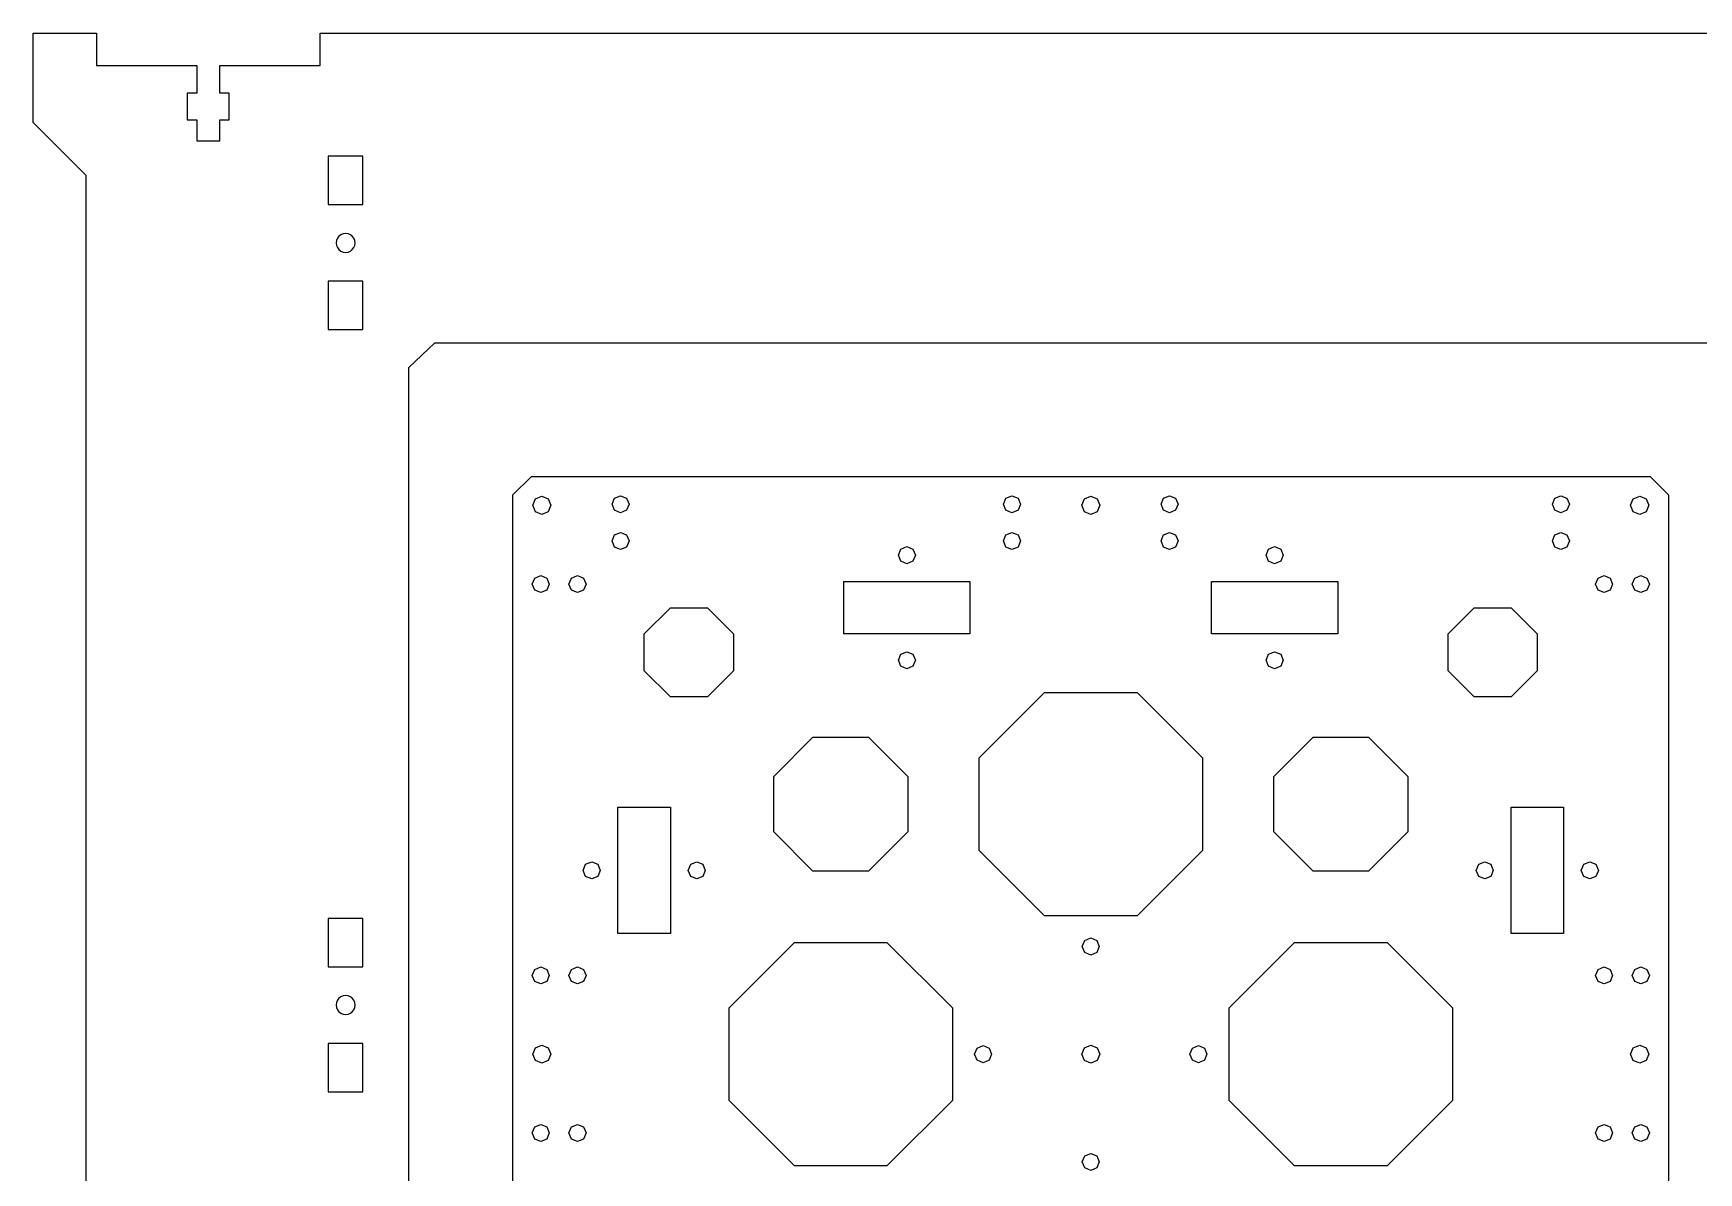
# Model space of a CAD drawing. Extents: x 20 to 592, y 8 to 445.
# Drawn here: x 19.7 to 336.7, y 228.2 to 445.1 of the extents above; entities that cross this region are included whole.
import ezdxf

# ---------------------------------------------------------------- set-up
doc = ezdxf.new("R2010")
doc.units = 0
doc.layers.add('Layer_1', color=7, linetype='CONTINUOUS')

msp = doc.modelspace()

# ---------------------------------------------------------------- linework, layer by layer
at = {"layer": 'Layer_1', "color": 7}
for points in [[(19.708603, 445.114953), (31.708598, 445.114953)], [(19.708603, 428.114953), (19.708603, 445.114953)], [(31.708598, 445.114953), (31.708598, 439.014951)], [(74.308583, 439.014951), (74.308583, 445.114953)], [(74.308583, 445.114953), (368.0585, 445.114953)], [(31.708598, 439.014951), (50.808582, 439.014951)], [(50.808582, 439.014951), (50.808582, 433.714956)], [(55.208588, 439.014951), (74.308583, 439.014951)], [(55.208588, 433.714956), (55.208588, 439.014951)], [(49.008583, 433.714956), (49.008583, 428.614955)], [(50.808582, 433.714956), (49.008583, 433.714956)], [(57.008584, 433.714956), (55.208588, 433.714956)], [(57.008584, 428.614955), (57.008584, 433.714956)], [(19.708603, 428.114953), (29.708602, 418.114953), (29.708602, 143.615062)], [(49.008583, 428.614955), (50.808582, 428.614955)], [(50.808582, 428.614955), (50.808582, 424.664959)], [(55.208588, 428.614955), (57.008584, 428.614955)], [(55.208588, 424.664959), (55.208588, 428.614955)], [(50.808582, 424.664959), (55.208588, 424.664959)], [(82.458588, 421.709169), (75.858587, 421.709169), (75.858587, 412.509173), (82.458588, 412.509173)], [(82.458588, 412.509173), (82.458588, 421.709169)], [(77.598247, 406.110036), (77.418255, 405.675498)], [(77.884576, 406.483187), (77.598247, 406.110036)], [(78.257725, 406.769513), (77.884576, 406.483187)], [(78.692268, 406.949508), (78.257725, 406.769513)], [(79.158589, 407.0109), (78.692268, 406.949508)], [(79.624911, 406.949508), (79.158589, 407.0109)], [(80.059451, 406.769513), (79.624911, 406.949508)], [(80.4326, 406.483187), (80.059451, 406.769513)], [(80.718928, 406.110036), (80.4326, 406.483187)], [(80.898921, 405.675498), (80.718928, 406.110036)], [(77.418255, 405.675498), (77.356863, 405.209174)], [(77.356863, 405.209174), (77.418255, 404.742855)], [(77.418255, 404.742855), (77.598247, 404.308312)], [(77.598247, 404.308312), (77.884576, 403.935161)], [(77.884576, 403.935161), (78.257725, 403.648835)], [(78.257725, 403.648835), (78.692268, 403.468842)], [(78.692268, 403.468842), (79.158589, 403.40745)], [(79.158589, 403.40745), (79.624911, 403.468842)], [(79.624911, 403.468842), (80.059451, 403.648835)], [(80.059451, 403.648835), (80.4326, 403.935161)], [(80.4326, 403.935161), (80.718928, 404.308312)], [(80.718928, 404.308312), (80.898921, 404.742855)], [(80.960313, 405.209174), (80.898921, 405.675498)], [(80.898921, 404.742855), (80.960313, 405.209174)], [(75.858587, 397.90918), (75.858587, 388.709184)], [(75.858587, 388.709184), (82.458588, 388.709184), (82.458588, 397.90918), (75.858587, 397.90918)], [(91.158585, 381.509983), (96.158583, 386.173533), (346.158507, 386.173533), (351.158497, 381.509983), (351.158497, 123.624294)], [(91.158585, 123.624294), (91.158585, 381.509983)], [(110.997492, 144.299587), (110.997492, 357.227598), (114.53351, 360.7636), (327.461513, 360.763597), (330.997503, 357.227598), (330.997503, 144.299587), (327.461513, 140.763594), (114.53351, 140.763597), (110.997492, 144.299587)], [(114.765497, 355.2636), (115.272509, 356.488599), (116.497495, 356.995597), (117.722509, 356.488599), (118.229493, 355.2636), (117.722509, 354.0386), (116.497495, 353.531602), (115.272509, 354.038603), (114.765497, 355.263602)], [(129.873502, 355.463599), (130.349498, 356.611597), (131.497493, 357.087602), (132.645488, 356.6116), (133.121513, 355.463602), (132.645488, 354.315598), (131.497493, 353.839602), (130.349498, 354.315598), (129.873502, 355.463599)], [(204.373508, 355.463599), (204.849504, 356.611597), (205.997499, 357.087602), (207.145495, 356.6116), (207.621491, 355.463602), (207.145495, 354.315598), (205.997499, 353.839602), (204.849504, 354.315598), (204.373508, 355.463599)], [(219.2655, 355.2636), (219.772512, 356.488599), (220.997497, 356.995597), (222.222511, 356.488599), (222.729495, 355.2636), (222.222511, 354.0386), (220.997497, 353.531602), (219.772512, 354.038603), (219.2655, 355.263602)], [(234.373504, 355.463599), (234.8495, 356.611597), (235.997496, 357.087602), (237.145491, 356.6116), (237.621487, 355.463602), (237.145491, 354.315598), (235.997496, 353.839602), (234.8495, 354.315598), (234.373504, 355.463599)], [(308.873511, 355.463599), (309.349507, 356.611597), (310.497502, 357.087602), (311.645497, 356.6116), (312.121493, 355.463602), (311.645497, 354.315598), (310.497502, 353.839602), (309.349507, 354.315598), (308.873511, 355.463599)], [(323.765502, 355.2636), (324.272486, 356.488599), (325.4975, 356.995597), (326.722486, 356.488599), (327.229498, 355.2636), (326.722486, 354.0386), (325.4975, 353.531602), (324.272486, 354.038603), (323.765502, 355.263602)], [(129.873502, 348.463602), (130.349498, 349.6116), (131.497493, 350.087602), (132.645488, 349.6116), (133.121513, 348.463602), (132.645488, 347.315601), (131.497493, 346.839602), (130.349498, 347.315598), (129.873502, 348.463602)], [(204.373508, 348.463602), (204.849504, 349.6116), (205.997499, 350.087602), (207.145495, 349.6116), (207.621491, 348.463602), (207.145495, 347.315601), (205.997499, 346.839602), (204.849504, 347.315598), (204.373508, 348.463602)], [(234.373504, 348.463602), (234.8495, 349.6116), (235.997496, 350.087602), (237.145491, 349.6116), (237.621487, 348.463602), (237.145491, 347.315601), (235.997496, 346.839602), (234.8495, 347.315598), (234.373504, 348.463602)], [(308.873511, 348.463602), (309.349507, 349.6116), (310.497502, 350.087602), (311.645497, 349.6116), (312.121493, 348.463602), (311.645497, 347.315601), (310.497502, 346.839602), (309.349507, 347.315598), (308.873511, 348.463602)], [(184.373491, 345.763602), (184.849487, 346.911603), (185.997511, 347.387599), (187.145506, 346.911603), (187.621502, 345.763602), (187.145506, 344.615601), (185.997511, 344.139602), (184.849487, 344.615598), (184.373491, 345.763602)], [(254.373493, 345.763602), (254.849489, 346.911603), (255.997512, 347.387599), (257.145507, 346.911603), (257.621503, 345.763602), (257.145507, 344.615601), (255.997512, 344.139602), (254.849489, 344.615598), (254.373493, 345.763602)], [(114.673493, 340.263599), (115.149489, 341.4116), (116.297512, 341.887598), (117.445507, 341.411602), (117.921503, 340.263599), (117.445507, 339.115598), (116.297512, 338.639602), (115.149489, 339.115598), (114.673493, 340.263599)], [(121.673507, 340.263599), (122.149503, 341.4116), (123.297498, 341.887598), (124.445493, 341.411602), (124.921489, 340.263599), (124.445493, 339.115598), (123.297498, 338.639602), (122.149503, 339.115598), (121.673507, 340.263599)], [(173.997507, 330.763598), (173.997507, 340.7636), (197.997487, 340.7636), (197.997487, 330.763601), (173.997507, 330.763598)], [(243.997508, 330.763598), (243.997508, 340.7636), (267.997488, 340.7636), (267.997488, 330.763601), (243.997508, 330.763598)], [(317.073505, 340.263599), (317.549501, 341.4116), (318.697497, 341.887598), (319.845492, 341.411602), (320.321488, 340.263599), (319.845492, 339.115598), (318.697497, 338.639602), (317.549501, 339.115598), (317.073505, 340.263599)], [(324.073491, 340.263599), (324.549487, 341.4116), (325.697511, 341.887598), (326.845506, 341.411602), (327.321502, 340.263599), (326.845506, 339.115598), (325.697511, 338.639602), (324.549487, 339.115598), (324.073491, 340.263599)], [(135.997498, 323.7426), (135.997498, 330.784598), (140.976491, 335.763599), (148.0185, 335.763599), (152.997492, 330.784598), (152.997492, 323.7426), (148.0185, 318.763599), (140.976491, 318.763599), (135.997498, 323.7426)], [(288.997503, 323.7426), (288.997503, 330.784598), (293.976495, 335.763599), (301.018504, 335.763599), (305.997497, 330.784598), (305.997497, 323.7426), (301.018504, 318.763599), (293.976495, 318.763599), (288.997503, 323.7426)], [(184.373491, 325.763599), (184.849487, 326.9116), (185.997511, 327.387599), (187.145506, 326.911597), (187.621502, 325.763599), (187.145506, 324.615598), (185.997511, 324.139602), (184.849487, 324.615598), (184.373491, 325.763599)], [(254.373493, 325.763599), (254.849489, 326.9116), (255.997512, 327.387599), (257.145507, 326.911597), (257.621503, 325.763599), (257.145507, 324.615598), (255.997512, 324.139602), (254.849489, 324.615598), (254.373493, 325.763599)], [(199.747491, 289.561598), (199.747491, 307.165597), (212.195494, 319.613599), (229.799501, 319.613599), (242.247504, 307.165597), (242.247504, 289.561598), (229.799501, 277.1136), (212.195494, 277.1136), (199.747491, 289.561598)], [(160.647493, 293.082599), (160.647493, 303.644599), (168.116504, 311.113598), (178.678501, 311.113598), (186.147512, 303.644599), (186.147512, 293.082599), (178.678501, 285.613599), (168.116504, 285.613599), (160.647493, 293.082599)], [(255.847511, 293.082599), (255.847511, 303.644599), (263.316494, 311.113598), (273.878491, 311.113598), (281.347502, 303.644599), (281.347502, 293.082599), (273.878491, 285.613599), (263.316494, 285.613599), (255.847511, 293.082599)], [(130.997508, 273.763599), (130.997508, 297.763599), (140.997488, 297.763599), (140.997488, 273.763599), (130.997508, 273.763599)], [(300.997507, 273.763599), (300.997507, 297.763599), (310.997487, 297.763599), (310.997487, 273.763599), (300.997507, 273.763599)], [(124.373499, 285.763598), (124.849495, 286.911599), (125.99749, 287.387598), (127.145485, 286.911599), (127.621509, 285.763598), (127.145485, 284.6156), (125.99749, 284.139598), (124.849495, 284.6156), (124.373499, 285.763598)], [(144.373487, 285.763598), (144.849511, 286.911599), (145.997506, 287.387598), (147.145502, 286.911599), (147.621498, 285.763598), (147.145502, 284.6156), (145.997506, 284.139598), (144.849511, 284.6156), (144.373487, 285.763598)], [(294.373497, 285.763598), (294.849493, 286.911599), (295.997489, 287.387598), (297.145512, 286.911599), (297.621508, 285.763598), (297.145512, 284.6156), (295.997489, 284.139598), (294.849493, 284.6156), (294.373497, 285.763598)], [(314.373485, 285.763598), (314.84951, 286.911599), (315.997505, 287.387598), (317.1455, 286.911599), (317.621496, 285.763598), (317.1455, 284.6156), (315.997505, 284.139598), (314.84951, 284.6156), (314.373485, 285.763598)], [(82.458588, 276.624247), (75.858587, 276.624247), (75.858587, 267.424252), (82.458588, 267.424252)], [(82.458588, 267.424252), (82.458588, 276.624247)], [(219.373506, 271.263599), (219.849502, 272.4116), (220.997497, 272.887598), (222.145493, 272.4116), (222.621489, 271.263599), (222.145493, 270.115598), (220.997497, 269.639599), (219.849502, 270.115598), (219.373506, 271.263599)], [(152.147495, 241.961599), (152.147495, 259.565603), (164.595499, 272.013598), (182.199505, 272.013598), (194.647509, 259.565603), (194.647509, 241.961599), (182.199505, 229.513596), (164.595499, 229.513596), (152.147495, 241.961599)], [(247.347486, 241.961599), (247.347486, 259.565603), (259.795489, 272.013598), (277.399496, 272.013598), (289.847499, 259.565603), (289.847499, 241.961599), (277.399496, 229.513596), (259.795489, 229.513596), (247.347486, 241.961599)], [(114.673493, 265.763598), (115.149489, 266.911599), (116.297512, 267.387598), (117.445507, 266.911599), (117.921503, 265.763598), (117.445507, 264.615603), (116.297512, 264.139607), (115.149489, 264.615603), (114.673493, 265.763598)], [(121.673507, 265.763598), (122.149503, 266.911599), (123.297498, 267.387598), (124.445493, 266.911599), (124.921489, 265.763598), (124.445493, 264.615603), (123.297498, 264.139607), (122.149503, 264.615603), (121.673507, 265.763598)], [(317.073505, 265.763598), (317.549501, 266.911599), (318.697497, 267.387598), (319.845492, 266.911599), (320.321488, 265.763598), (319.845492, 264.615603), (318.697497, 264.139607), (317.549501, 264.615603), (317.073505, 265.763598)], [(324.073491, 265.763598), (324.549487, 266.911599), (325.697511, 267.387598), (326.845506, 266.911599), (327.321502, 265.763598), (326.845506, 264.615603), (325.697511, 264.139607), (324.549487, 264.615603), (324.073491, 265.763598)], [(77.418255, 260.590571), (77.356863, 260.124255)], [(77.356863, 260.124255), (77.418255, 259.657931)], [(77.598247, 261.025117), (77.418255, 260.590571)], [(77.884576, 261.398263), (77.598247, 261.025117)], [(78.257725, 261.684594), (77.884576, 261.398263)], [(78.692268, 261.864587), (78.257725, 261.684594)], [(79.158589, 261.925976), (78.692268, 261.864587)], [(79.624911, 261.864587), (79.158589, 261.925976)], [(80.059451, 261.684594), (79.624911, 261.864587)], [(80.4326, 261.398263), (80.059451, 261.684594)], [(80.718928, 261.025117), (80.4326, 261.398263)], [(80.898921, 260.590571), (80.718928, 261.025117)], [(80.960313, 260.124255), (80.898921, 260.590571)], [(80.898921, 259.657931), (80.960313, 260.124255)], [(77.418255, 259.657931), (77.598247, 259.223388)], [(77.598247, 259.223388), (77.884576, 258.850242)], [(77.884576, 258.850242), (78.257725, 258.563914)], [(78.257725, 258.563914), (78.692268, 258.383918)], [(78.692268, 258.383918), (79.158589, 258.322526)], [(79.158589, 258.322526), (79.624911, 258.383918)], [(79.624911, 258.383918), (80.059451, 258.563914)], [(80.059451, 258.563914), (80.4326, 258.850242)], [(80.4326, 258.850242), (80.718928, 259.223388)], [(80.718928, 259.223388), (80.898921, 259.657931)], [(75.858587, 243.62426), (82.458588, 243.62426), (82.458588, 252.824259), (75.858587, 252.824259), (75.858587, 243.62426)], [(114.765497, 250.7636), (115.272509, 251.988585), (116.497495, 252.495598), (117.722509, 251.988585), (118.229493, 250.7636), (117.722509, 249.538586), (116.497495, 249.031602), (115.272509, 249.538586), (114.765497, 250.7636)], [(198.873505, 250.7636), (199.349501, 251.911595), (200.497496, 252.387591), (201.645491, 251.911595), (202.121487, 250.7636), (201.645491, 249.615604), (200.497496, 249.139608), (199.349501, 249.615604), (198.873505, 250.7636)], [(219.2655, 250.7636), (219.772512, 251.988585), (220.997497, 252.495598), (222.222511, 251.988585), (222.729495, 250.7636), (222.222511, 249.538586), (220.997497, 249.031602), (219.772512, 249.538586), (219.2655, 250.7636)], [(239.873507, 250.7636), (240.349503, 251.911595), (241.497499, 252.387591), (242.645494, 251.911595), (243.12149, 250.7636), (242.645494, 249.615604), (241.497499, 249.139608), (240.349503, 249.615604), (239.873507, 250.7636)], [(323.765502, 250.7636), (324.272486, 251.988585), (325.4975, 252.495598), (326.722486, 251.988585), (327.229498, 250.7636), (326.722486, 249.538586), (325.4975, 249.031602), (324.272486, 249.538586), (323.765502, 250.7636)], [(114.673493, 235.763604), (115.149489, 236.9116), (116.297512, 237.387596), (117.445507, 236.9116), (117.921503, 235.763604), (117.445507, 234.615609), (116.297512, 234.139613), (115.149489, 234.615609), (114.673493, 235.763604)], [(121.673507, 235.763604), (122.149503, 236.9116), (123.297498, 237.387596), (124.445493, 236.9116), (124.921489, 235.763604), (124.445493, 234.615609), (123.297498, 234.139613), (122.149503, 234.615609), (121.673507, 235.763604)], [(317.073505, 235.763604), (317.549501, 236.9116), (318.697497, 237.387596), (319.845492, 236.9116), (320.321488, 235.763604), (319.845492, 234.615609), (318.697497, 234.139613), (317.549501, 234.615609), (317.073505, 235.763604)], [(324.073491, 235.763604), (324.549487, 236.9116), (325.697511, 237.387596), (326.845506, 236.9116), (327.321502, 235.763604), (326.845506, 234.615609), (325.697511, 234.139613), (324.549487, 234.615609), (324.073491, 235.763604)], [(219.373506, 230.263601), (219.849502, 231.411597), (220.997497, 231.887593), (222.145493, 231.411597), (222.621489, 230.263601), (222.145493, 229.115606), (220.997497, 228.63961), (219.849502, 229.115606), (219.373506, 230.263601)]]:
    msp.add_lwpolyline(points, dxfattribs=at)

doc.saveas('drawing.dxf')
